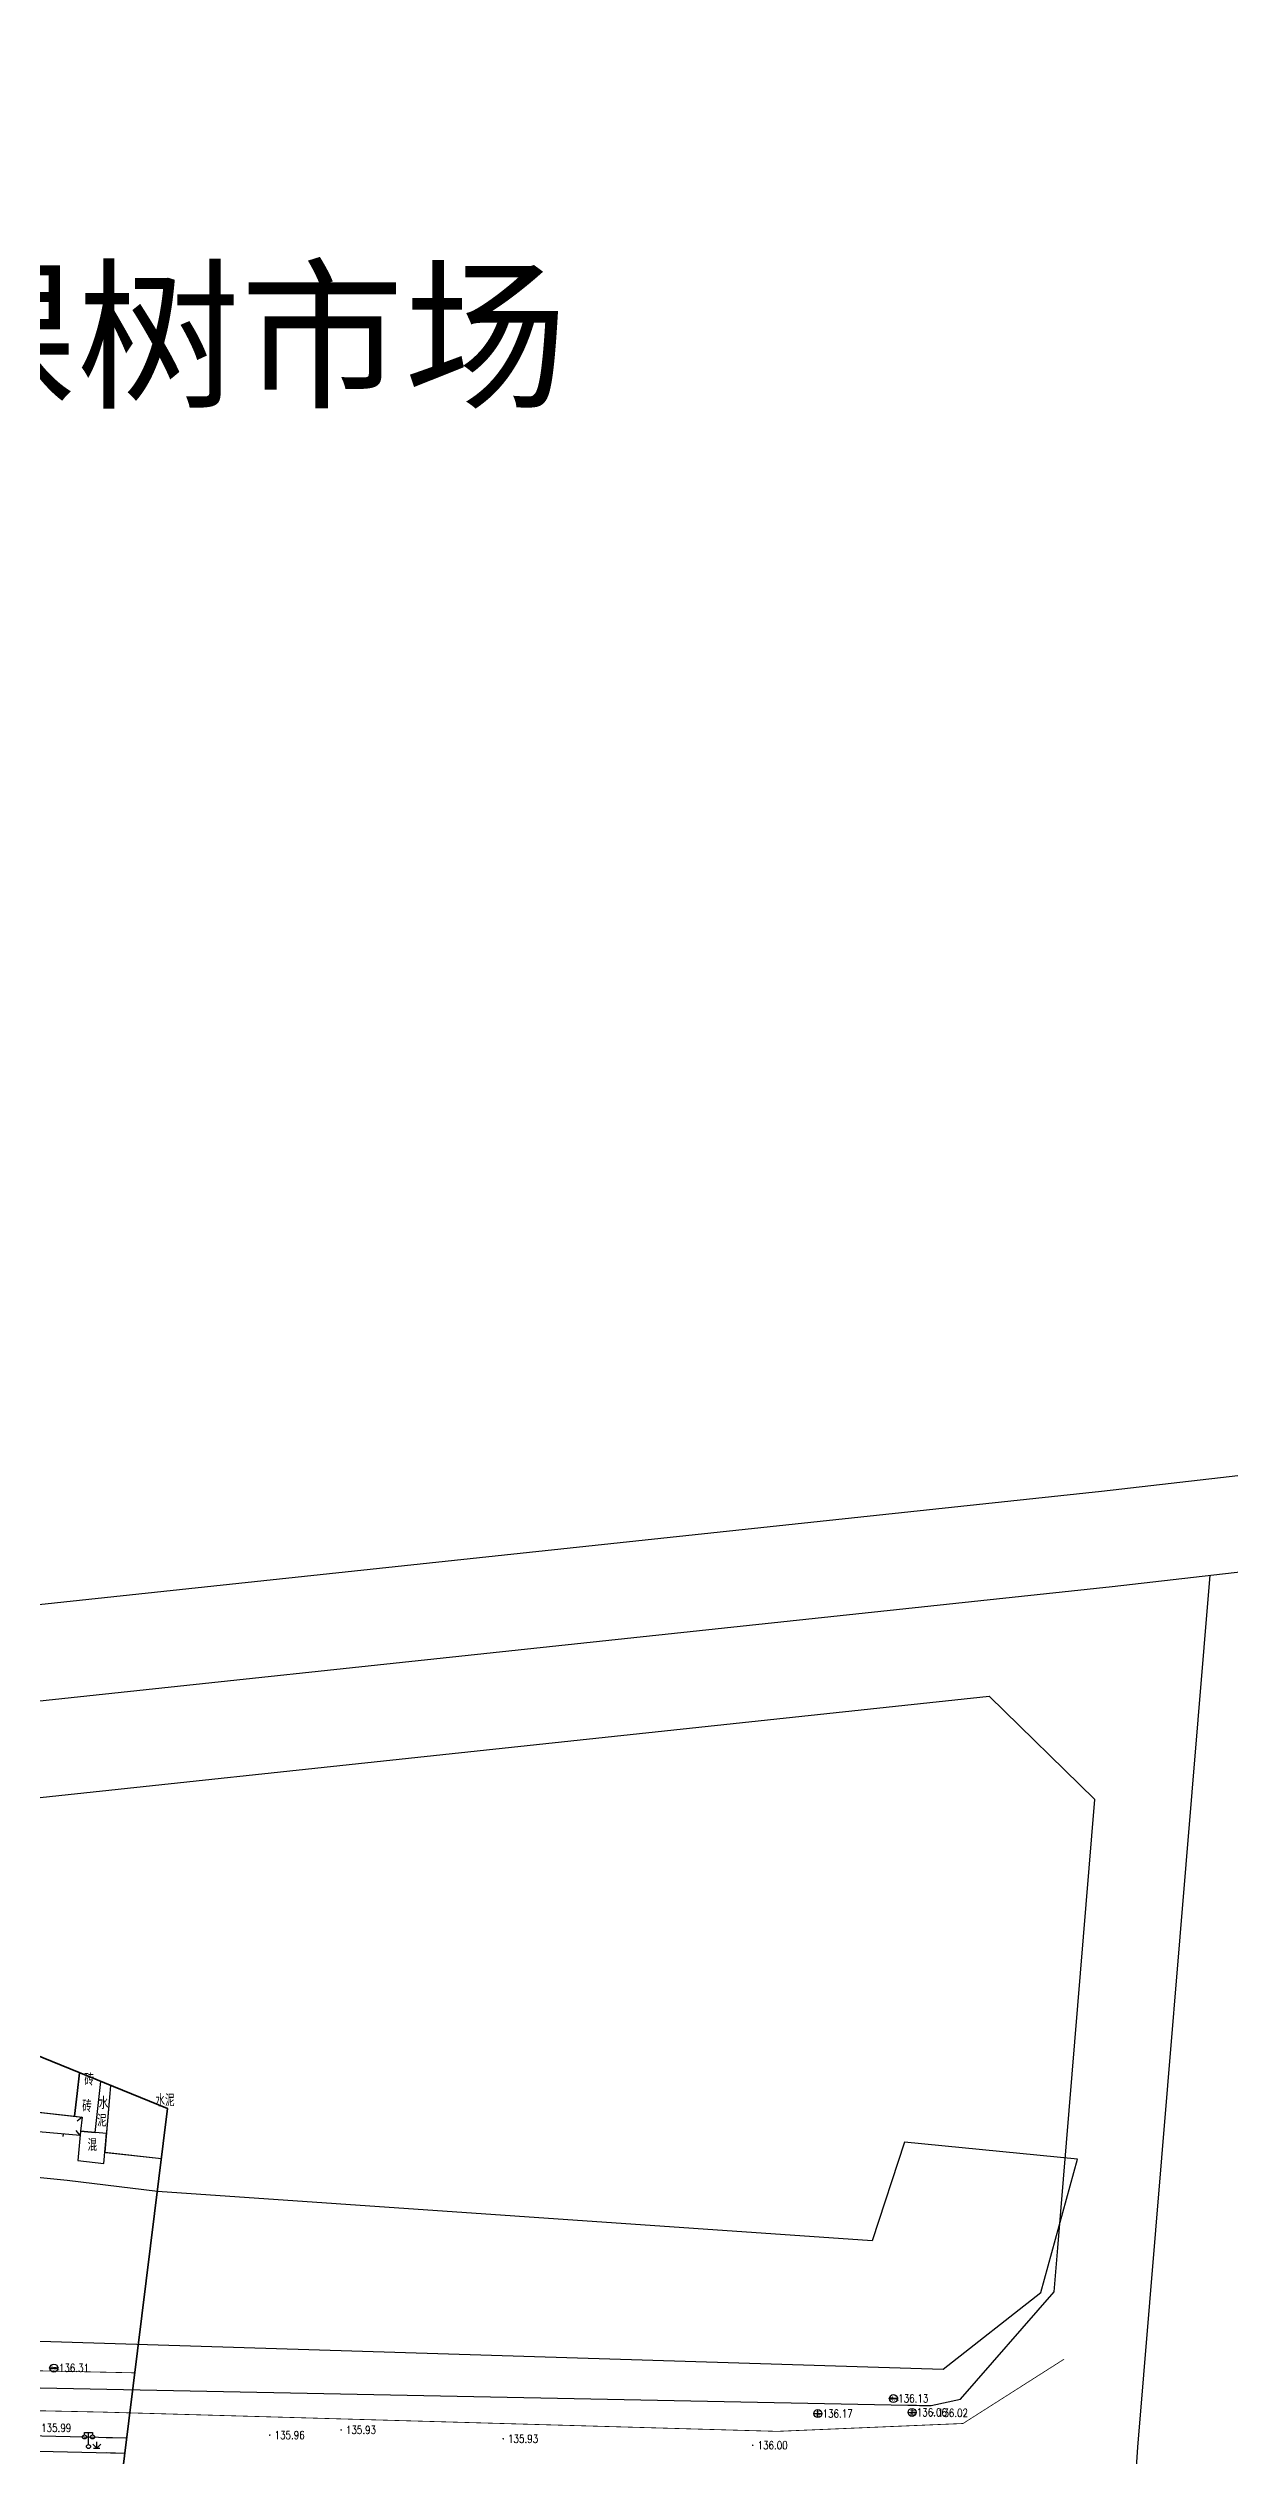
# Model space of a CAD drawing. Extents: x 529262 to 576451, y 2694391 to 2717535.
# Drawn here: x 565315.7 to 565463.3, y 2710207.3 to 2710508.2 of the extents above; entities that cross this region are included whole.
import ezdxf
from ezdxf.enums import TextEntityAlignment as Align
from ezdxf.xclip import XClip

# ---------------------------------------------------------------- set-up
doc = ezdxf.new("R2010")
doc.units = 0
doc.header["$XCLIPFRAME"] = 0
doc.linetypes.add('ACAD_ISO12W100', pattern=[22, 12, -3, 0.5, -3, 0.5, -3])
for name, color, linetype in [('COMPONENT', 8, 'Continuous'), ('DLDW', 8, 'Continuous'), ('DLSS', 4, 'Continuous'), ('GCD', 8, 'Continuous'), ('GXYZ', 8, 'Continuous'), ('JMD', 8, 'Continuous'), ('PP-COM', 7, 'Continuous'), ('RD-中线', 40, 'Continuous'), ('RD-红线', 7, 'Continuous'), ('ZBTZ', 8, 'Continuous'), ('ZJ', 7, 'Continuous'), ('地块名称', 1, 'Continuous')]:
    doc.layers.add(name, color=color, linetype=linetype)
doc.layers.add('控制界线1', color=30, linetype='ACAD_ISO12W100', lineweight=35)
doc.styles.add('HZ', font='rs.shx', dxfattribs={"width": 0.8, "bigfont": 'hztxt.shx'})
doc.styles.add('STYLE1', font='simhei.ttf')
doc.styles.add('宋体', font='', dxfattribs={"width": 0.75})
doc.styles.get('宋体').set_extended_font_data('SimSun')

# ---------------------------------------------------------------- blocks, each defined once
blk = doc.blocks.new('A$C19FD0107')
at = {"layer": 'RD-中线', "color": 8}
blk.add_lwpolyline([(-5819, 15908.17), (-5793.21, 15904.27, 0.064158), (-5754.88, 15903.44), (-5549.42, 15925.37), (-5264.12, 15958.11)], format="xyb", dxfattribs=at)
at = {"layer": 'RD-中线', "color": 8, "linetype": 'Continuous', "flags": 128}
blk.add_lwpolyline([(-5537.2, 15926.77), (-5546.22, 15817.81)], dxfattribs=at)
blk.add_lwpolyline([(-5546.22, 15817.81, 0.024917), (-5546.87, 15797.9), (-5541.36, 15473.92)], format="xyb", dxfattribs=at)
at = {"layer": 'RD-红线', "color": 8}
for points in [[(-5792.16, 15916.49), (-5786.88, 15915.53, 0.055827), (-5756.16, 15915.37), (-5550.74, 15937.29), (-5290.79, 15967.13), (-5287.72, 15967.48)], [(-5786.31, 15891.58), (-5781.87, 15890.97, 0.043706), (-5753.61, 15891.5), (-5564.79, 15911.66)], [(-5568.34, 15823.82), (-5556.65, 15837.22, 0.32826)]]:
    blk.add_lwpolyline(points, format="xyb", dxfattribs=at)
at = {"layer": 'RD-红线', "color": 8, "linetype": 'Continuous'}
blk.add_lwpolyline([(-5551.56, 15898.73), (-5564.79, 15911.66, 0.470705)], format="xyb", dxfattribs=at)
at = {"layer": 'RD-红线', "color": 8, "linetype": 'Continuous', "flags": 128}
blk.add_lwpolyline([(-5556.65, 15837.22), (-5556.2, 15842.7), (-5551.56, 15898.73)], dxfattribs=at)
blk.add_lwpolyline([(-5779.02, 15828.14, 0.006446), (-5702.17, 15825.61), (-5574.94, 15823.06, -0.001406), (-5572.03, 15823), (-5568.34, 15823.82)], format="xyb", dxfattribs=at)
blk = doc.blocks.new('GC200')
at = {"linetype": 'Continuous', "const_width": 0.2, "flags": 128}
blk.add_lwpolyline([(-0.1, 0, 1), (0.1, 0, 1)], format="xyb", close=True, dxfattribs=at)
blk = doc.blocks.new('gcbj0101')
blk.add_line((-1, 0), (1, 0))
blk.add_circle((0, 0), 1)
blk = doc.blocks.new('gcbj0102')
for p, q in [((-1, 0), (1, 0)), ((0, -1), (0, 1))]:
    blk.add_line(p, q)
blk.add_circle((0, 0), 1)

msp = doc.modelspace()

# ---------------------------------------------------------------- linework, layer by layer
at = {"layer": 'DLDW', "color": 252}
for p, q in [((565320.195, 2710209.938, 142.496), (565320.195, 2710210.238, 142.496)), ((565320.195, 2710210.238, 142.496), (565321.195, 2710210.238, 142.496)), ((565320.695, 2710208.738, 142.496), (565320.695, 2710210.238, 142.496)), ((565321.195, 2710210.238, 142.496), (565321.195, 2710209.938, 142.496))]:
    msp.add_line(p, q, dxfattribs=at)
for centre in [(565320.195, 2710209.688, 142.496), (565321.195, 2710209.688, 142.496), (565320.695, 2710208.488, 142.496)]:
    msp.add_circle(centre, 0.25, dxfattribs=at)
at = {"layer": 'DLSS', "linetype": 'Continuous', "const_width": 0.1, "elevation": 24.55, "flags": 128}
for points in [[(565304.515, 2710213.17), (565322.521, 2710212.79), (565406.747, 2710210.383), (565429.955, 2710211.367), (565442.579, 2710219.404)], [(565304.621, 2710218.159), (565322.626, 2710217.779), (565326.493, 2710217.697)]]:
    msp.add_lwpolyline(points, dxfattribs=at)
at = {"layer": 'JMD', "linetype": 'Continuous'}
for p, q in [((565319.901, 2710249.66), (565319.276, 2710249.161)), ((565319.656, 2710247.357), (565319.142, 2710247.97))]:
    msp.add_line(p, q, dxfattribs=at)
at = {"layer": 'JMD'}
msp.add_line((565317.544, 2710247.232, 135.741), (565317.569, 2710247.531, 135.741), dxfattribs=at)
at = {"layer": 'JMD', "linetype": 'Continuous', "flags": 128}
for points, elevation in [([(565319.566, 2710255.207), (565319.272, 2710252.594)], 135636.905), ([(565319.272, 2710252.594), (565319.566, 2710255.207)], 29.037), ([(565296.564, 2710252.594), (565296.53, 2710252.292), (565318.953, 2710249.767), (565319.272, 2710252.594)], 29.037), ([(565319.272, 2710252.594), (565318.953, 2710249.767), (565319.901, 2710249.66), (565319.704, 2710247.909), (565321.528, 2710247.749), (565322.06, 2710252.594)], 135636.905), ([(565322.06, 2710252.594), (565322.228, 2710254.123)], 135636.905)]:
    msp.add_lwpolyline(points, dxfattribs=dict(at, elevation=elevation))
for points, elevation in [([(565319.901, 2710249.66), (565319.704, 2710247.909), (565319.656, 2710247.357), (565296.435, 2710249.399), (565296.679, 2710252.275)], 135636.905), ([(565329.301, 2710240.368), (565318.016, 2710241.716), (565235.558, 2710249.927), (565235.218, 2710241.253), (565220.164, 2710242.026), (565219.225, 2710224.629), (565427.486, 2710218.163), (565439.689, 2710227.743), (565444.255, 2710244.389), (565422.632, 2710246.536), (565418.603, 2710234.186)], 24.55)]:
    msp.add_lwpolyline(points, close=True, dxfattribs=dict(at, elevation=elevation))
for points in [[(565323.367, 2710252.594), (565322.744, 2710245.257), (565329.809, 2710244.473)], [(565323.367, 2710252.594), (565322.919, 2710247.318)], [(565323.454, 2710253.624), (565323.367, 2710252.594)], [(565323.454, 2710253.624), (565323.367, 2710252.594)], [(565322.919, 2710247.318), (565322.945, 2710247.624), (565322.919, 2710247.627)], [(565322.919, 2710245.237), (565329.809, 2710244.473)]]:
    msp.add_lwpolyline(points, dxfattribs=at)
msp.add_lwpolyline([(565322.945, 2710247.624), (565319.704, 2710247.909), (565319.379, 2710244.215), (565322.625, 2710243.861)], close=True, dxfattribs=at)
at = {"layer": 'ZBTZ'}
for p, q in [((565321.228, 2710208.786), (565321.728, 2710208.286)), ((565321.328, 2710208.286), (565322.128, 2710208.286)), ((565321.728, 2710208.286), (565321.728, 2710209.086)), ((565321.728, 2710208.286), (565322.228, 2710208.786))]:
    msp.add_line(p, q, dxfattribs=at)
at = {"layer": 'ZBTZ', "linetype": 'Continuous', "flags": 128}
for points in [[(565217.369, 2710210.445), (565217.782, 2710210.392), (565225.749, 2710210.477), (565257.404, 2710209.391), (565314.474, 2710207.888), (565325.251, 2710207.675)], [(565325.48, 2710209.519), (565217.463, 2710212.072), (565217.386, 2710212.032)], [(565325.48, 2710209.519), (565322.919, 2710209.58)], [(565322.919, 2710207.721), (565325.251, 2710207.675)]]:
    msp.add_lwpolyline(points, dxfattribs=at)
at = {"layer": '控制界线1', "color": 252, "linetype": 'Continuous', "flags": 128}
msp.add_lwpolyline([(565188.368, 2710139.189), (565315.579, 2710129.586), (565330.583, 2710250.72), (565247.22, 2710284.672), (565280.117, 2710817.13), (565209.112, 2710830.885), (565187.376, 2710792.516), (565139.509, 2710295.527), (565131.76, 2710174.472)], close=True, dxfattribs=at)
msp.add_lwpolyline([(565188.368, 2710139.189), (565315.579, 2710129.586), (565330.583, 2710250.72), (565247.22, 2710284.672), (565280.117, 2710817.13), (565209.112, 2710830.885), (565187.376, 2710792.516), (565139.509, 2710295.527), (565131.76, 2710174.472)], close=True, dxfattribs=at)
msp.add_lwpolyline([(565188.368, 2710139.189), (565315.579, 2710129.586), (565330.583, 2710250.72), (565247.22, 2710284.672), (565280.117, 2710817.13), (565209.112, 2710830.885), (565187.376, 2710792.516), (565139.509, 2710295.527), (565131.76, 2710174.472)], close=True, dxfattribs=at)

# ---------------------------------------------------------------- block references
at = {"layer": 'COMPONENT', "linetype": 'Continuous', "xscale": 0.5, "yscale": 0.5}
for name, p in [('gcbj0101', (565316.365, 2710218.295)), ('gcbj0102', (565411.816, 2710212.605)), ('gcbj0101', (565421.261, 2710214.473)), ('gcbj0102', (565423.587, 2710212.759))]:
    msp.add_blockref(name, p, dxfattribs=at)
at = {"layer": 'GCD', "linetype": 'Continuous'}
ref = msp.add_blockref('GC200', (565316.386, 2710218.317, 136.305), dxfattribs=dict(at, xscale=0.5, yscale=0.5, zscale=0.5))
ref.add_attrib('height', '136.31', dxfattribs={"linetype": 'Continuous', "height": 1, "style": 'HZ', "width": 0.8}).set_placement((565316.986, 2710218.317, 136.305), align=Align.MIDDLE_LEFT)
ref = msp.add_blockref('GC200', (565411.801, 2710212.602, 136.167), dxfattribs=dict(at, xscale=0.5, yscale=0.5, zscale=0.5))
ref.add_attrib('height', '136.17', dxfattribs={"linetype": 'Continuous', "height": 1, "style": 'HZ', "width": 0.8}).set_placement((565412.401, 2710212.602, 136.167), align=Align.MIDDLE_LEFT)
ref = msp.add_blockref('GC200', (565421.257, 2710214.494, 136.132), dxfattribs=dict(at, xscale=0.5, yscale=0.5, zscale=0.5))
ref.add_attrib('height', '136.13', dxfattribs={"linetype": 'Continuous', "height": 1, "style": 'HZ', "width": 0.8}).set_placement((565421.857, 2710214.494, 136.132), align=Align.MIDDLE_LEFT)
ref = msp.add_blockref('GC200', (565423.575, 2710212.76, 136.062), dxfattribs=dict(at, xscale=0.5, yscale=0.5, zscale=0.5))
ref.add_attrib('height', '136.06', dxfattribs={"linetype": 'Continuous', "height": 1, "style": 'HZ', "width": 0.8}).set_placement((565424.175, 2710212.76, 136.062), align=Align.MIDDLE_LEFT)
ref = msp.add_blockref('GC200', (565426.209, 2710212.686, 136.022), dxfattribs=dict(at, xscale=0.5, yscale=0.5, zscale=0.5))
ref.add_attrib('height', '136.02', dxfattribs={"linetype": 'Continuous', "height": 1, "style": 'HZ', "width": 0.8}).set_placement((565426.809, 2710212.686, 136.022), align=Align.MIDDLE_LEFT)
ref = msp.add_blockref('GC200', (565314.173, 2710210.82, 135.992), dxfattribs=dict(at, xscale=0.5, yscale=0.5, zscale=0.5))
ref.add_attrib('height', '135.99', dxfattribs={"linetype": 'Continuous', "height": 1, "style": 'HZ', "width": 0.8}).set_placement((565314.773, 2710210.82, 135.992), align=Align.MIDDLE_LEFT)
ref = msp.add_blockref('GC200', (565343.339, 2710209.917, 135.959), dxfattribs=dict(at, xscale=0.5, yscale=0.5, zscale=0.5))
ref.add_attrib('height', '135.96', dxfattribs={"linetype": 'Continuous', "height": 1, "style": 'HZ', "width": 0.8}).set_placement((565343.939, 2710209.917, 135.959), align=Align.MIDDLE_LEFT)
ref = msp.add_blockref('GC200', (565352.252, 2710210.562, 135.932), dxfattribs=dict(at, xscale=0.5, yscale=0.5, zscale=0.5))
ref.add_attrib('height', '135.93', dxfattribs={"linetype": 'Continuous', "height": 1, "style": 'HZ', "width": 0.8}).set_placement((565352.852, 2710210.562, 135.932), align=Align.MIDDLE_LEFT)
ref = msp.add_blockref('GC200', (565372.507, 2710209.458, 135.929), dxfattribs=dict(at, xscale=0.5, yscale=0.5, zscale=0.5))
ref.add_attrib('height', '135.93', dxfattribs={"linetype": 'Continuous', "height": 1, "style": 'HZ', "width": 0.8}).set_placement((565373.107, 2710209.458, 135.929), align=Align.MIDDLE_LEFT)
ref = msp.add_blockref('GC200', (565403.679, 2710208.644, 135.995), dxfattribs=dict(at, xscale=0.5, yscale=0.5, zscale=0.5))
ref.add_attrib('height', '136.00', dxfattribs={"linetype": 'Continuous', "height": 1, "style": 'HZ', "width": 0.8}).set_placement((565404.279, 2710208.644, 135.995), align=Align.MIDDLE_LEFT)
at = {"layer": 'PP-COM'}
ref = msp.add_blockref('A$C19FD0107', (570997.993, 2694390.603), dxfattribs=at)
XClip(ref).set_block_clipping_path([(-9366.4383134884, 14428.6043910822), (-3328.4480743363, 17452.7484863754)])

# ---------------------------------------------------------------- texts
at = {"layer": 'GXYZ', "linetype": 'Continuous', "style": '宋体'}
for s, p in [('供水', (565316.392, 2710218.269)), ('污', (565411.853, 2710212.565)), ('供水', (565421.288, 2710214.447)), ('污', (565423.623, 2710212.719))]:
    msp.add_text(s, height=0.5, dxfattribs=at).set_placement(p, align=Align.MIDDLE)
at = {"layer": 'JMD', "linetype": 'Continuous', "style": 'HZ', "width": 0.8}
for s, p in [('砖', (565321.378, 2710254.348)), ('砖', (565321.112, 2710251.027)), ('混', (565321.783, 2710246.185))]:
    msp.add_text(s, height=1.5, rotation=0.00008, dxfattribs=at).set_placement(p, align=Align.MIDDLE_RIGHT)
at = {"layer": 'ZJ', "color": 8, "linetype": 'Continuous', "style": 'HZ', "width": 0.8}
for s, p in [('水', (565322.57, 2710251.489)), ('水泥', (565330.253, 2710251.838)), ('水泥', (565330.253, 2710251.838)), ('泥', (565322.364, 2710249.3))]:
    msp.add_text(s, height=1.5, rotation=0.00008, dxfattribs=at).set_placement(p, align=Align.MIDDLE)
at = {"layer": '地块名称', "color": 1, "style": 'STYLE1'}
msp.add_text('三棵树市场', height=15, dxfattribs=at).set_placement((565278.278, 2710464.782))

doc.saveas('drawing.dxf')
